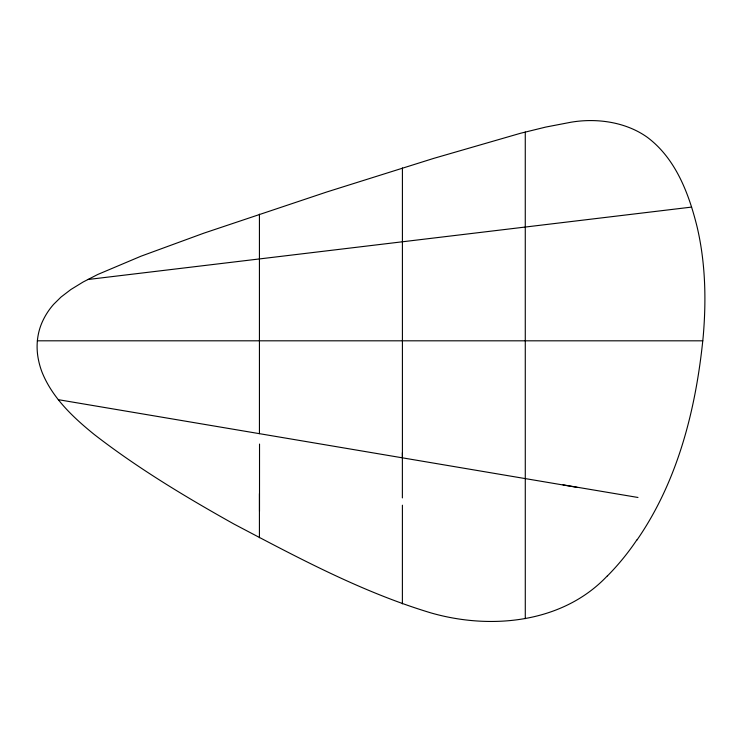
<?xml version="1.0" encoding="UTF-8"?>
<svg xmlns="http://www.w3.org/2000/svg" width="742" height="742" viewBox="0 0 742 742"><rect width="100%" height="100%" fill="white"/><g stroke="black" fill="none" stroke-linecap="round" stroke-linejoin="round"><path stroke-width="1.11" d="M259.44 433.68L259.431 214.15M259.422 537.737L259.431 493.597M402.405 505.2L402.387 603.877M402.414 457.842L402.414 167.942M636.933 540.093C678.132 480.575 696.089 408.323 703.147 337.146C706.375 300.38 705.568 262.937 697.1 226.876C688.845 193.551 675.674 158.398 647.163 137.187A80.795 80.795 0 0 0 636.608 130.852C623.243 124.146 608.292 120.974 593.396 120.603A117.95 117.95 0 0 0 571.127 122.198L545.685 127.086L520.606 133.245L433.653 158.398L326.666 192.02L203.883 233.155L141.017 256.194L97.712 274.494L83.16 281.979L70.87 289.519L61.011 297.06L53.619 304.359A68.793 68.793 0 0 0 43.119 320.145C37.109 332.36 35.699 346.533 38.454 359.805A76.194 76.194 0 0 0 42.034 372.169C52.357 397.907 73.17 417.421 94.308 434.534C138.049 468.434 185.685 496.992 233.897 524.01C297.625 557.567 361.808 592.107 431.046 612.938C490.787 630.051 562.863 623.178 607.318 575.875M87.621 279.548L691.618 207.092M37.341 340.81L702.804 340.819M577.146 487.364L58.34 399.678M525.271 132.02L525.29 618.652M637.981 497.474A618.429 1.196 9.6 0 1 563.039 484.841M402.377 452.703A688.632 0.714 90 0 1 402.377 497.919M259.524 444.059A504.068 0.677 90 0 1 259.505 511.294M636.784 539.99A247.707 247.707 0 0 1 607.401 575.95"/></g></svg>
